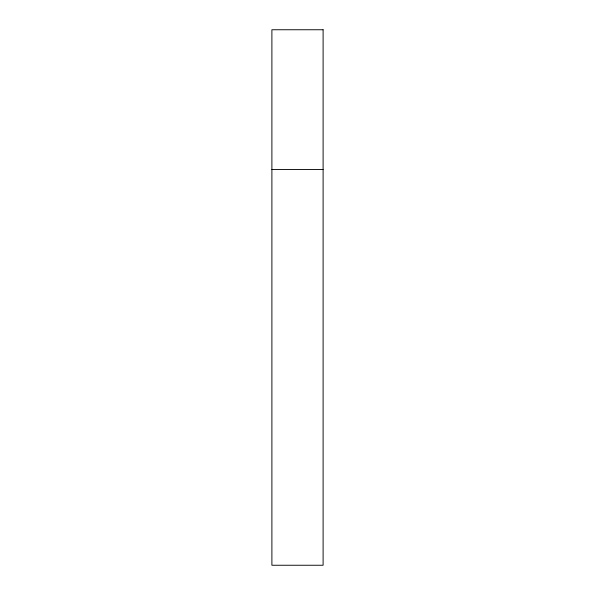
<?xml version="1.0" encoding="UTF-8"?>
<svg xmlns="http://www.w3.org/2000/svg" width="595" height="595" viewBox="0 0 595 595"><rect width="100%" height="100%" fill="white"/><g stroke="black" fill="none" stroke-linecap="round" stroke-linejoin="round"><path stroke-width="0.89" d="M271.893 169.449L323.107 169.449M323.107 29.75L271.893 29.75L271.893 565.25L323.107 565.25L323.107 29.75"/></g></svg>
